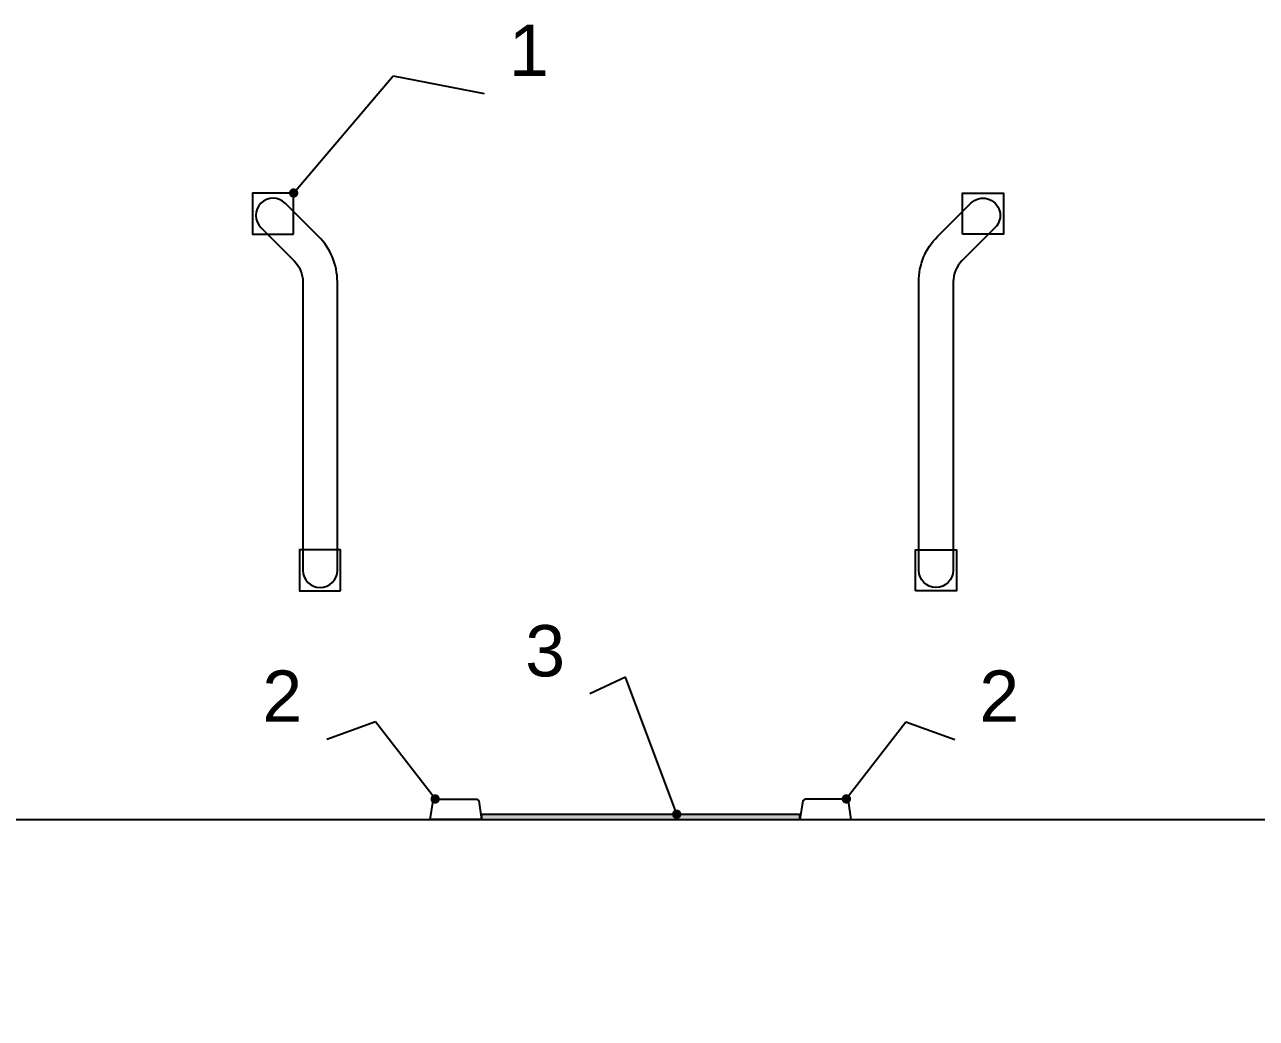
# Model space of a CAD drawing. Header units: millimetres. Extents: x -10605 to 104127, y -15987 to 52426.
# Drawn here: x 63999 to 69999, y 42306 to 47149 of the extents above; entities that cross this region are included whole.
import ezdxf

# ---------------------------------------------------------------- set-up
doc = ezdxf.new("R2010")
doc.units = ezdxf.units.MM
doc.header["$MEASUREMENT"] = 0
for name, color, linetype, lineweight in [('Металлический каркас здания_Ном._пера__98', 7, 'Continuous', 25), ('Отделочный_маркеры отделки_Ном._пера__200', 7, 'Continuous', 0), ('Стены _Ном._пера__91', 255, 'Continuous', 0), ('Стены _Ном._пера__98', 7, 'Continuous', 25)]:
    doc.layers.add(name, color=color, linetype=linetype, lineweight=lineweight)
doc.layers.add('Стены', color=7, linetype='Continuous')
doc.layers.add('Стены _Ном._пера__2', color=7, linetype='Continuous', lineweight=0, true_color=0xc2747474)
doc.styles.add('РЎР“Р•РќР•Р\xa0РР\xa0_РЎРўРР›Р¬_1', font='arial.ttf')
doc.dimstyles.new('СГЕНЕРИР_СТИЛЬ__1', dxfattribs={"dimtxt": 0.18, "dimasz": 91.2, "dimexe": 0.18, "dimexo": 0.0625, "dimgap": 0.09, "dimtad": 0, "dimtih": 1, "dimtoh": 1, "dimdec": 4, "dimzin": 0, "dimdsep": 46, "dimcen": 0.09, "dimadec": 0, "dimazin": 0, "dimtfac": 1, "dimtdec": 4, "dimtmove": 0, "dimatfit": 3, "dimldrblk": 'ARROWHEAD_11', "dimfxl": 1, "dimtolj": 1, "dimtzin": 0, "dimarcsym": 0})

# ---------------------------------------------------------------- blocks, each defined once
blk = doc.blocks.new('Перекрытие_50', base_point=(68025, 43275))
at = {"layer": 'Стены _Ном._пера__98', "color": 7, "linetype": 'Continuous', "lineweight": 25, "flags": 128}
blk.add_lwpolyline([(68025, 43275), (68011.3, 43366.5), (68001.4, 43375), (67798.6, 43375), (67788.7, 43366.5), (67775.1, 43275)], close=True, dxfattribs=at)
blk = doc.blocks.new('Перекрытие_51', base_point=(65975, 43275))
at = {"layer": 'Стены _Ном._пера__98', "color": 7, "linetype": 'Continuous', "lineweight": 25, "flags": 128}
blk.add_lwpolyline([(65975, 43275), (65988.7, 43366.5), (65998.6, 43375), (66201.4, 43375), (66211.3, 43366.5), (66224.9, 43275)], close=True, dxfattribs=at)
blk = doc.blocks.new('Перекрытие_58', base_point=(3875, 43275))
at = {"layer": 'Стены _Ном._пера__98', "color": 7, "linetype": 'Continuous', "lineweight": 25, "flags": 128}
blk.add_lwpolyline([(3875, 43275), (94125, 43275), (94125, 40300.8), (3875, 40300.8)], close=True, dxfattribs=at)
blk = doc.blocks.new('Морф_265')
at = {"layer": 'Стены _Ном._пера__91', "color": 255, "linetype": 'Continuous', "lineweight": 0, "flags": 128}
for points in [[(67575.1, 43300.6), (67775.1, 43300.6)], [(67575.1, 43300.6), (67575.1, 43299.1)], [(67575.1, 43299.1), (67775.1, 43299.1)], [(67775.1, 43300.6), (67775.1, 43299.1)]]:
    blk.add_lwpolyline(points, dxfattribs=at)
blk = doc.blocks.new('Морф_266')
at = {"layer": 'Стены _Ном._пера__91', "color": 255, "linetype": 'Continuous', "lineweight": 0, "flags": 128}
for points in [[(67575.1, 43300.6), (67375.1, 43300.6)], [(67375.1, 43300.6), (67375.1, 43299.1)], [(67375.1, 43299.1), (67575.1, 43299.1)], [(67575.1, 43300.6), (67775.1, 43300.6)], [(67575.1, 43299.1), (67575.1, 43300.6)], [(67775.1, 43299.1), (67575.1, 43299.1)], [(67775.1, 43300.6), (67775.1, 43299.1)]]:
    blk.add_lwpolyline(points, dxfattribs=at)
blk = doc.blocks.new('Морф_267')
at = {"layer": 'Стены _Ном._пера__91', "color": 255, "linetype": 'Continuous', "lineweight": 0, "flags": 128}
for points in [[(67375.1, 43300.6), (67175.1, 43300.6)], [(67175.1, 43300.6), (67175.1, 43299.1)], [(67175.1, 43299.1), (67375.1, 43299.1)], [(67375.1, 43300.6), (67675.1, 43300.6)], [(67375.1, 43299.1), (67375.1, 43300.6)], [(67675.1, 43299.1), (67375.1, 43299.1)], [(67675.1, 43300.6), (67675.1, 43299.1)]]:
    blk.add_lwpolyline(points, dxfattribs=at)
blk = doc.blocks.new('Морф_268')
at = {"layer": 'Стены _Ном._пера__91', "color": 255, "linetype": 'Continuous', "lineweight": 0, "flags": 128}
for points in [[(67375.1, 43300.6), (67175.1, 43300.6)], [(67175.1, 43300.6), (67175.1, 43299.1)], [(67175.1, 43299.1), (67375.1, 43299.1)], [(67375.1, 43300.6), (67675.1, 43300.6)], [(67375.1, 43299.1), (67375.1, 43300.6)], [(67675.1, 43299.1), (67375.1, 43299.1)], [(67675.1, 43300.6), (67675.1, 43299.1)]]:
    blk.add_lwpolyline(points, dxfattribs=at)
blk = doc.blocks.new('Морф_269')
at = {"layer": 'Стены _Ном._пера__91', "color": 255, "linetype": 'Continuous', "lineweight": 0, "flags": 128}
for points in [[(67175.1, 43300.6), (66975.1, 43300.6)], [(66975.1, 43300.6), (66975.1, 43299.1)], [(66975.1, 43299.1), (67175.1, 43299.1)], [(67175.1, 43300.6), (67475.1, 43300.6)], [(67175.1, 43299.1), (67175.1, 43300.6)], [(67475.1, 43299.1), (67175.1, 43299.1)], [(67475.1, 43300.6), (67475.1, 43299.1)]]:
    blk.add_lwpolyline(points, dxfattribs=at)
blk = doc.blocks.new('Морф_270')
at = {"layer": 'Стены _Ном._пера__91', "color": 255, "linetype": 'Continuous', "lineweight": 0, "flags": 128}
for points in [[(66975.1, 43300.6), (66775.1, 43300.6)], [(66775.1, 43300.6), (66775.1, 43299.1)], [(66775.1, 43299.1), (66975.1, 43299.1)], [(66975.1, 43300.6), (67275.1, 43300.6)], [(66975.1, 43299.1), (66975.1, 43300.6)], [(67275.1, 43299.1), (66975.1, 43299.1)], [(67275.1, 43300.6), (67275.1, 43299.1)]]:
    blk.add_lwpolyline(points, dxfattribs=at)
blk = doc.blocks.new('Морф_271')
at = {"layer": 'Стены _Ном._пера__91', "color": 255, "linetype": 'Continuous', "lineweight": 0, "flags": 128}
for points in [[(66775.1, 43300.6), (66575.1, 43300.6)], [(66575.1, 43300.6), (66575.1, 43299.1)], [(66575.1, 43299.1), (66775.1, 43299.1)], [(66775.1, 43300.6), (67075.1, 43300.6)], [(66775.1, 43299.1), (66775.1, 43300.6)], [(67075.1, 43299.1), (66775.1, 43299.1)], [(67075.1, 43300.6), (67075.1, 43299.1)]]:
    blk.add_lwpolyline(points, dxfattribs=at)
blk = doc.blocks.new('Морф_272')
at = {"layer": 'Стены _Ном._пера__91', "color": 255, "linetype": 'Continuous', "lineweight": 0, "flags": 128}
for points in [[(66575.1, 43300.6), (66375.1, 43300.6)], [(66375.1, 43300.6), (66375.1, 43299.1)], [(66375.1, 43299.1), (66575.1, 43299.1)], [(66575.1, 43300.6), (66875.1, 43300.6)], [(66575.1, 43299.1), (66575.1, 43300.6)], [(66875.1, 43299.1), (66575.1, 43299.1)], [(66875.1, 43300.6), (66875.1, 43299.1)]]:
    blk.add_lwpolyline(points, dxfattribs=at)
blk = doc.blocks.new('Морф_273')
at = {"layer": 'Стены _Ном._пера__91', "color": 255, "linetype": 'Continuous', "lineweight": 0, "flags": 128}
for points in [[(66375.1, 43300.6), (66224.9, 43300.6)], [(66224.9, 43299.1), (66224.9, 43300.6)], [(66224.9, 43299.1), (66375.1, 43299.1)], [(66375.1, 43300.6), (66675.1, 43300.6)], [(66375.1, 43299.1), (66375.1, 43300.6)], [(66675.1, 43299.1), (66375.1, 43299.1)], [(66675.1, 43300.6), (66675.1, 43299.1)]]:
    blk.add_lwpolyline(points, dxfattribs=at)
blk = doc.blocks.new('Морф_274')
at = {"layer": 'Стены _Ном._пера__91', "color": 255, "linetype": 'Continuous', "lineweight": 0, "flags": 128}
for points in [[(66224.9, 43300.6), (66475.1, 43300.6)], [(66224.9, 43299.1), (66224.9, 43300.6)], [(66475.1, 43299.1), (66224.9, 43299.1)], [(66475.1, 43300.6), (66475.1, 43299.1)]]:
    blk.add_lwpolyline(points, dxfattribs=at)
blk = doc.blocks.new('Морф_275')
at = {"layer": 'Стены _Ном._пера__91', "color": 255, "linetype": 'Continuous', "lineweight": 0, "flags": 128}
for points in [[(66224.9, 43300.6), (66275.1, 43300.6)], [(66224.9, 43299.1), (66224.9, 43300.6)], [(66275.1, 43299.1), (66224.9, 43299.1)], [(66275.1, 43300.6), (66275.1, 43299.1)]]:
    blk.add_lwpolyline(points, dxfattribs=at)
blk = doc.blocks.new('Wheel_Guide_WBM')
at = {"layer": 'Металлический каркас здания_Ном._пера__98', "color": 7, "linetype": 'Continuous', "lineweight": 25, "flags": 128}
for points in [[(-100, 100), (-100, -100), (100, -100), (100, 100)], [(129, -1638.1), (129, -1838.1), (329, -1838.1), (329, -1638.1)]]:
    blk.add_lwpolyline(points, close=True, dxfattribs=at)
blk.add_lwpolyline([(-84, 0), (-84, -1405.1, 0.198912), (7.7, -1626.5), (169.6, -1788.4, 1), (288.4, -1669.6), (126.5, -1507.7, -0.198912), (84, -1405.1), (84, 0, 1)], format="xyb", close=True, dxfattribs=at)
blk = doc.blocks.new('ARROWHEAD_11')
at = {"color": 0, "linetype": 'Continuous', "lineweight": 0}
blk.add_line((0, 0), (-1, 0), dxfattribs=at)
at = {"color": 0, "linetype": 'Continuous', "lineweight": 0, "const_width": 0.25, "flags": 128}
blk.add_lwpolyline([(-0.125, 0, 1), (0.125, 0, 1)], format="xyb", close=True, dxfattribs=at)
blk = doc.blocks.new('Перекрытие_100', base_point=(67775.1, 43299.1))
at = {"layer": 'Стены _Ном._пера__2', "linetype": 'Continuous', "lineweight": 0, "true_color": 0x979797}
blk.add_hatch(color=252, dxfattribs=at).paths.add_polyline_path([(67775.1, 43299.1), (66224.9, 43299.1), (66224.9, 43275), (67775.1, 43275)])
at = {"layer": 'Стены _Ном._пера__98', "color": 7, "linetype": 'Continuous', "lineweight": 25, "flags": 128}
blk.add_lwpolyline([(67775.1, 43299.1), (66224.9, 43299.1), (66224.9, 43275), (67775.1, 43275)], close=True, dxfattribs=at)

msp = doc.modelspace()

# ---------------------------------------------------------------- block references
at = {"layer": 'Металлический каркас здания_Ном._пера__98', "color": 7, "linetype": 'Continuous', "lineweight": 25, "zscale": 1000, "rotation": 180}
msp.add_blockref('Wheel_Guide_WBM', (65438.08361, 44489.9309), dxfattribs=at)
at = {"layer": 'Металлический каркас здания_Ном._пера__98', "color": 7, "linetype": 'Continuous', "lineweight": 25, "xscale": -1, "zscale": 1000, "rotation": 180}
msp.add_blockref('Wheel_Guide_WBM', (68438.08361, 44489.9309), dxfattribs=at)
at = {"layer": 'Стены', "color": 7, "linetype": 'Continuous', "lineweight": 25}
for name, p in [('Перекрытие_51', (65974.97101, 43275.00012)), ('Перекрытие_50', (68025.02892, 43275.00012)), ('Перекрытие_58', (3875, 43275.00012)), ('Перекрытие_100', (67775.07059, 43299.0736))]:
    msp.add_blockref(name, p, dxfattribs=at)
at = {"layer": 'Стены', "linetype": 'Continuous', "lineweight": 0}
for name in ['Морф_273', 'Морф_274', 'Морф_275', 'Морф_272', 'Морф_271', 'Морф_270', 'Морф_269', 'Морф_267', 'Морф_268', 'Морф_266', 'Морф_265']:
    msp.add_blockref(name, (0, 0), dxfattribs=at)

# ---------------------------------------------------------------- texts
at = {"layer": 'Отделочный_маркеры отделки_Ном._пера__200', "color": 7, "linetype": 'Continuous', "lineweight": 0, "char_height": 250, "style": 'РЎР“Р•РќР•Р\xa0РР\xa0_РЎРўРР›Р¬_1'}
for s, insert, attachment_point in [('\\A1;{\\pql;\\fArial|b0|i0|c204|p0;\\W1.000000;1}', (66357.2716, 46898.57246), 7), ('\\A1;{\\pqr;\\fArial|b0|i0|c204|p0;\\W1.000000;3}', (66631.55125, 43969.23612), 9), ('\\A1;{\\pqr;\\fArial|b0|i0|c204|p0;\\W1.000000;2}', (65350.71037, 43751.6461), 9), ('\\A1;{\\pql;\\fArial|b0|i0|c204|p0;\\W1.000000;2}', (68649.28956, 43751.6461), 7)]:
    msp.add_mtext(s, dxfattribs=dict(at, insert=insert, attachment_point=attachment_point))

# ---------------------------------------------------------------- leaders
at = {"layer": 'Отделочный_маркеры отделки_Ном._пера__200', "color": 7, "linetype": 'Continuous', "lineweight": 0, "annotation_type": 0, "has_hookline": 1}
for points, hookline_direction, text_width in [([(65309.08361, 46328.00345), (65793.93767, 46898.57246), (66237.2716, 46812.85751)], 1, 92), ([(67175.07059, 43301.09438), (66926.22594, 43969.23612), (66751.55125, 43887.87396)], 1, 163.5), ([(65998.60064, 43375.51044), (65708.18021, 43751.6461), (65470.71037, 43665.93087)], 1, 165.25), ([(68001.39929, 43375.51044), (68291.81972, 43751.6461), (68529.28956, 43665.93087)], 0, 165.25)]:
    msp.add_leader(points, dimstyle='СГЕНЕРИР_СТИЛЬ__1', dxfattribs=dict(at, hookline_direction=hookline_direction, text_width=text_width))

doc.saveas('drawing.dxf')
